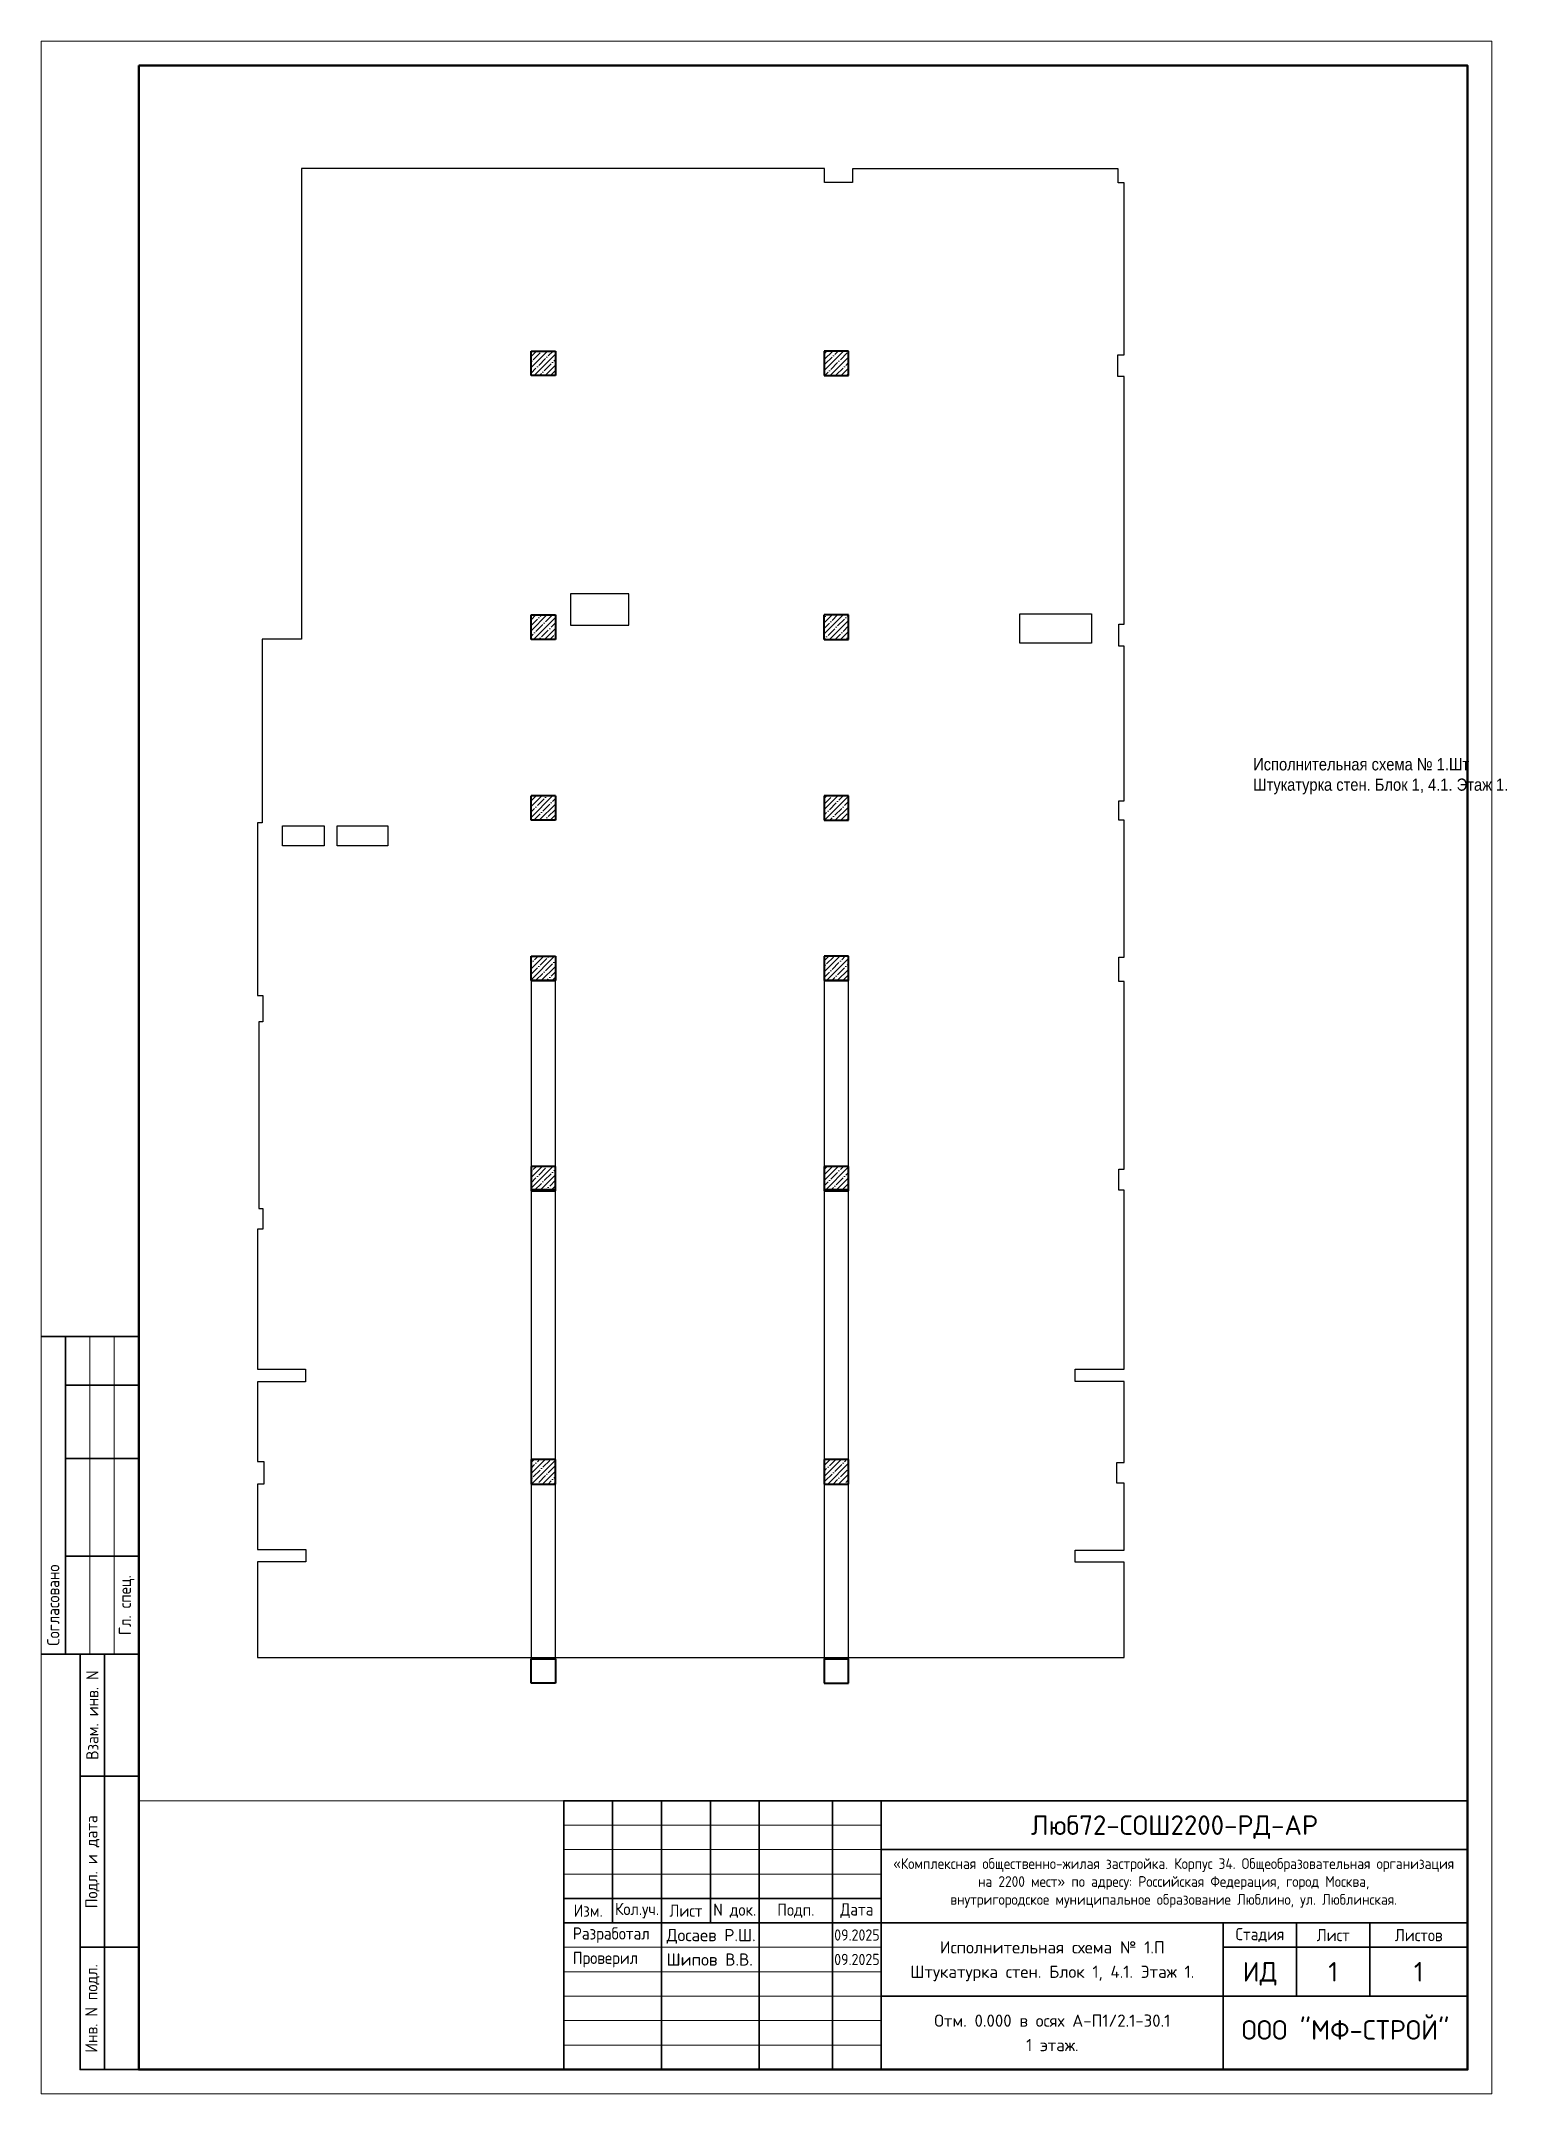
# Paper-space layout 'Потолок' of a CAD drawing. Header units: millimetres. Extents: x 487 to 787, y 194 to 614.
# The model-space entities are those that its viewports show. They can reach past a viewport. Long polylines and large blocks are cut down to what shows.
import ezdxf
from ezdxf.enums import TextEntityAlignment as Align

# ---------------------------------------------------------------- set-up
doc = ezdxf.new("R2018")
doc.units = ezdxf.units.MM
doc.linetypes.add('HIDDEN2', pattern=[4.7625, 3.175, -1.5875])
for name, color, linetype, lineweight in [('АР_Колонны', 70, 'Continuous', 30), ('АР_Стены ЖБ', 7, 'Continuous', 30), ('АР_Штриховка', 8, 'Continuous', 0), ('осново', 7, 'Continuous', 30)]:
    doc.layers.add(name, color=color, linetype=linetype, lineweight=lineweight)
doc.layers.add('ВЭ', color=7, linetype='Continuous', lineweight=15, plot=False)
doc.layers.add('КР_Балки-0.5', color=60, linetype='Continuous', lineweight=50, plot=False)
doc.styles.get("Standard").update_dxf_attribs({"font": 'arial.ttf'})
doc.styles.add('СПДС', font='isocpeur.ttf', dxfattribs={"width": 0.9})
pattern_1 = [(45, (437793.17, 41045.36), (-112.2532, 112.2532), []), (45, (437905.43, 41045.36), (-112.2532, 112.2532), [198.4375, -39.6875, 0, -39.6875])]
pattern_2 = [(45, (437793.17, 40325.36), (-112.2532, 112.2532), []), (45, (437905.43, 40325.36), (-112.2532, 112.2532), [198.4375, -39.6875, 0, -39.6875])]

# ---------------------------------------------------------------- blocks, each defined once
blk = doc.blocks.new('*U280')
at = {"lineweight": 0}
blk.add_lwpolyline([(-292, -5), (5, -5), (5, 415), (-292, 415)], close=True, dxfattribs=at)
at = {"color": 0, "linetype": 'Continuous', "lineweight": 50}
blk.add_lwpolyline([(-272, 410), (0, 410), (0, 0), (-272, 0)], close=True, dxfattribs=at)
at = {"lineweight": 35}
for points in [[(-272, 150), (-292, 150)], [(-287, 85), (-287, 150)], [(-272, 140), (-287, 140)], [(-272, 125), (-287, 125)], [(-272, 105), (-287, 105)], [(-272, 85), (-292, 85)], [(-272, 85), (-284, 85), (-284, 0), (-272, 0)], [(-279, 0), (-279, 85)], [(-272, 60), (-284, 60)], [(-175, 55), (-175, 30)], [(-165, 55), (-165, 0)], [(-155, 55), (-155, 30)], [(-145, 55), (-145, 0)], [(-130, 55), (-130, 0)], [(-120, 55), (-120, 0)], [(-120, 45), (0, 45)], [(-185, 35), (-120, 35)], [(-185, 30), (0, 30)], [(-50, 30), (-50, 0)], [(-35, 30), (-35, 15)], [(-20, 30), (-20, 15)], [(-272, 25), (-284, 25)], [(-50, 25), (0, 25)], [(-120, 15), (0, 15)]]:
    blk.add_lwpolyline(points, dxfattribs=at)
at = {"lineweight": 18}
for points in [[(-282, 85), (-282, 150)], [(-277, 85), (-277, 150)], [(-185, 50), (-120, 50)], [(-185, 45), (-120, 45)], [(-185, 40), (-120, 40)], [(-185, 25), (-120, 25)], [(-185, 20), (-120, 20)], [(-185, 15), (-120, 15)], [(-185, 10), (-120, 10)], [(-185, 5), (-120, 5)]]:
    blk.add_lwpolyline(points, dxfattribs=at)
at = {"lineweight": 35}
blk.add_lwpolyline([(-185, 0), (0, 0), (0, 55), (-185, 55)], close=True, dxfattribs=at)
at = {"lineweight": 0}
blk.add_lwpolyline([(0, -5), (5, -5), (5, 0)], dxfattribs=at)
at = {"lineweight": -2, "char_height": 2.5, "attachment_point": 5, "rotation": 90, "style": 'СПДС'}
for s, insert, width in [('Согласовано', (-289.5, 95), 19.9913), ('Гл. спец.', (-274.5, 95), 19.9913), ('Взам. инв. N', (-281.5, 72.5), 24.9913), ('Подл. и дата', (-281.5, 42.5), 34.9913), ('Инв. N подл.', (-281.5, 12.5), 24.9913)]:
    blk.add_mtext(s, dxfattribs=dict(at, insert=insert, width=width))
at = {"insert": (-119.31, 43.23), "char_height": 2.2, "attachment_point": 1, "style": 'СПДС'}
blk.add_mtext_dynamic_manual_height_columns('\\pxqc;«Комплексная общественно-жилая застройка. Корпус 34. Общеобразовательная организация на 2200 мест» по адресу: Российская Федерация, город Москва, \\Pвнутригородское муниципальное образование Люблино, ул. Люблинская.', width=118.2929, gutter_width=0, heights=[12.75], dxfattribs=at)
at = {"lineweight": -2, "char_height": 2.5, "style": 'СПДС'}
for s, insert, width, attachment_point in [('Изм.', (-180, 32.5), 10, 5), ('Кол.уч.', (-170, 32.5), 10, 5), ('Лист', (-160, 32.5), 10, 5), ('N док.', (-150, 32.5), 10, 5), ('Подп.', (-137.5, 32.5), 15, 5), ('Дата', (-125, 32.5), 10, 5), ('Разработал', (-183.15, 27.5), 17.9525, 4), ('Стадия', (-42.5, 27.5), 15, 5), ('Лист', (-27.5, 27.5), 15, 5), ('Листов', (-10, 27.5), 20, 5), ('Проверил', (-183.15, 22.5), 17.9525, 4)]:
    blk.add_mtext(s, dxfattribs=dict(at, insert=insert, width=width, attachment_point=attachment_point))
at = {"lineweight": 30, "width": 0.9, "flags": 104}
blk.add_attdef('ШАПКА', text='', height=3, dxfattribs=at).set_placement((-135, 281), align=Align.MIDDLE_CENTER)
at = {"style": 'СПДС'}
for tag, height, p in [('ШИФР_ПРОЕКТА', 4, (-60, 50)), ('НАИМЕНОВАНИЕ_ОБЪЕКТА', 2.5, (-85, 25)), ('НАИМЕНОВАНИЕ_ОБЪЕКТА2', 2.5, (-85, 20)), ('СТАДИЯ', 4, (-42.5, 20)), ('ЛИСТ_первый', 4, (-27.5, 20)), ('ЛИСТОВ', 4, (-10, 20)), ('НАИМЕНОВАНИЕ_ЧЕРТЕЖА1', 2.5, (-85, 10)), ('ОРГАНИЗАЦИЯ_РАЗРАБОТЧИК1', 4, (-25, 8.09)), ('НАИМЕНОВАНИЕ_ЧЕРТЕЖА2', 2.5, (-85, 5))]:
    blk.add_attdef(tag, text='', height=height, dxfattribs=at).set_placement(p, align=Align.MIDDLE_CENTER)
for tag, p in [('РАЗРАБОТЧИК', (-163.97, 27.5)), ('РУК.ГРУППЫ', (-163.97, 22.5))]:
    blk.add_attdef(tag, text='', height=2.5, dxfattribs=at).set_placement(p, align=Align.MIDDLE_LEFT)
at = {"style": 'СПДС', "width": 0.9}
for p in [(-129.65, 26.37), (-129.65, 21.37)]:
    blk.add_attdef('ДАТА', p, '', height=2.3, dxfattribs=at)

msp = doc.modelspace()

# ---------------------------------------------------------------- hatches: boundary and pattern name
at = {"layer": 'АР_Штриховка', "linetype": 'Continuous', "lineweight": 5, "true_color": 0x000000}
h = msp.add_hatch(dxfattribs=at)
h.set_pattern_fill('ANSI35', color=18, scale=25, style=0)
h.set_pattern_definition(pattern_2)
h.paths.add_polyline_path([(471643, 136875), (471643, 136375), (471143, 136375), (471143, 136875)], flags=0)
h = msp.add_hatch(dxfattribs=at)
h.set_pattern_fill('ANSI35', color=18, scale=25, style=0)
h.set_pattern_definition(pattern_2)
h.paths.add_polyline_path([(477143, 136375), (477643, 136375), (477643, 136875), (477143, 136875)], flags=0)
h = msp.add_hatch(dxfattribs=at)
h.set_pattern_fill('ANSI35', color=18, scale=25, style=0)
h.set_pattern_definition(pattern_2)
h.paths.add_polyline_path([(471643, 131475), (471643, 130975), (471143, 130975), (471143, 131475)], flags=0)
h = msp.add_hatch(dxfattribs=at)
h.set_pattern_fill('ANSI35', color=18, scale=25, style=0)
h.set_pattern_definition(pattern_2)
h.paths.add_polyline_path([(477143, 130975), (477643, 130975), (477643, 131475), (477143, 131475)], flags=0)
h = msp.add_hatch(dxfattribs=at)
h.set_pattern_fill('ANSI35', color=18, scale=25, style=0)
h.set_pattern_definition(pattern_2)
h.paths.add_polyline_path([(471643, 127775), (471643, 127275), (471143, 127275), (471143, 127775)], flags=0)
h = msp.add_hatch(dxfattribs=at)
h.set_pattern_fill('ANSI35', color=18, scale=25, style=0)
h.set_pattern_definition(pattern_2)
h.paths.add_polyline_path([(477143, 127275), (477643, 127275), (477643, 127775), (477143, 127775)], flags=0)
h = msp.add_hatch(dxfattribs=at)
h.set_pattern_fill('ANSI35', color=18, scale=25, style=0)
h.set_pattern_definition(pattern_1)
h.paths.add_polyline_path([(471643, 124495), (471643, 123995), (471143, 123995), (471143, 124495)], flags=0)
h = msp.add_hatch(dxfattribs=at)
h.set_pattern_fill('ANSI35', color=18, scale=25, style=0)
h.set_pattern_definition(pattern_1)
h.paths.add_polyline_path([(477143, 123995), (477643, 123995), (477643, 124495), (477143, 124495)], flags=0)
h = msp.add_hatch(dxfattribs=at)
h.set_pattern_fill('ANSI35', color=18, scale=25, style=0)
h.set_pattern_definition(pattern_1)
h.paths.add_polyline_path([(471143, 119695), (471643, 119695), (471643, 120195), (471143, 120195)], flags=0)
h = msp.add_hatch(dxfattribs=at)
h.set_pattern_fill('ANSI35', color=18, scale=25, style=0)
h.set_pattern_definition(pattern_1)
h.paths.add_polyline_path([(477143, 119695), (477643, 119695), (477643, 120195), (477143, 120195)], flags=0)
h = msp.add_hatch(dxfattribs=at)
h.set_pattern_fill('ANSI35', color=18, scale=25, style=0)
h.set_pattern_definition(pattern_1)
h.paths.add_polyline_path([(471143, 113695), (471643, 113695), (471643, 114195), (471143, 114195)], flags=0)
h = msp.add_hatch(dxfattribs=at)
h.set_pattern_fill('ANSI35', color=18, scale=25, style=0)
h.set_pattern_definition(pattern_1)
h.paths.add_polyline_path([(477143, 113695), (477643, 113695), (477643, 114195), (477143, 114195)], flags=0)

# ---------------------------------------------------------------- linework, layer by layer
at = {"layer": 'АР_Колонны', "color": 18, "linetype": 'HIDDEN2', "lineweight": 25, "true_color": 0x000000}
for p, q in [((471143, 136875), (471643, 136875)), ((471143, 136375), (471143, 136875)), ((471643, 136875), (471643, 136375)), ((477143, 136875), (477643, 136875)), ((477143, 136375), (477143, 136875)), ((477643, 136875), (477643, 136375)), ((471643, 136375), (471143, 136375)), ((477643, 136375), (477143, 136375)), ((471143, 131475), (471643, 131475)), ((471143, 130975), (471143, 131475)), ((471643, 131475), (471643, 130975)), ((477143, 131475), (477643, 131475)), ((477143, 131475), (477143, 130975)), ((477643, 131475), (477643, 130975)), ((471643, 130975), (471143, 130975)), ((477643, 130975), (477143, 130975)), ((471143, 127275), (471143, 127775)), ((471643, 127775), (471143, 127775)), ((471643, 127775), (471643, 127275)), ((477143, 127275), (477143, 127775)), ((477643, 127775), (477143, 127775)), ((477643, 127775), (477643, 127275)), ((471643, 127275), (471143, 127275)), ((477643, 127275), (477143, 127275)), ((471143, 124495), (471643, 124495)), ((471143, 123995), (471143, 124495)), ((471643, 124495), (471643, 123995)), ((477143, 124495), (477643, 124495)), ((477143, 123995), (477143, 124495)), ((477643, 124495), (477643, 123995)), ((471643, 123995), (471143, 123995)), ((477643, 123995), (477143, 123995)), ((471143, 120195), (471643, 120195)), ((471143, 119695), (471143, 120195)), ((471643, 120195), (471643, 119695)), ((477143, 120195), (477643, 120195)), ((477143, 119695), (477143, 120195)), ((477643, 120195), (477643, 119695)), ((471643, 119695), (471143, 119695)), ((477643, 119695), (477143, 119695)), ((471143, 114195), (471643, 114195)), ((471143, 113695), (471143, 114195)), ((471643, 114195), (471643, 113695)), ((477143, 114195), (477643, 114195)), ((477143, 113695), (477143, 114195)), ((477643, 114195), (477643, 113695)), ((471643, 113695), (471143, 113695)), ((477643, 113695), (477143, 113695)), ((471143, 110120), (471643, 110120)), ((471143, 109620), (471143, 110120)), ((471643, 110120), (471643, 109620)), ((477143, 110120), (477643, 110120)), ((477143, 109620), (477143, 110120)), ((477643, 110120), (477643, 109620)), ((471643, 109620), (471143, 109620)), ((477643, 109620), (477143, 109620))]:
    msp.add_line(p, q, dxfattribs=at)
at = {"layer": 'АР_Колонны', "color": 18, "linetype": 'Continuous', "lineweight": 30, "true_color": 0x000000}
for p, q in [((471143, 136875), (471143, 136375)), ((471643, 136875), (471143, 136875)), ((471643, 136375), (471643, 136875)), ((477643, 136875), (477143, 136875)), ((477143, 136875), (477143, 136375)), ((477643, 136375), (477643, 136875)), ((471143, 136375), (471643, 136375)), ((477143, 136375), (477643, 136375)), ((471143, 131475), (471143, 130975)), ((471643, 131475), (471143, 131475)), ((471643, 130975), (471643, 131475)), ((477643, 131475), (477143, 131475)), ((477143, 130975), (477143, 131475)), ((477643, 130975), (477643, 131475)), ((471143, 130975), (471643, 130975)), ((477143, 130975), (477643, 130975)), ((471143, 127775), (471143, 127275)), ((471143, 127775), (471643, 127775)), ((471643, 127275), (471643, 127775)), ((477143, 127775), (477143, 127275)), ((477143, 127775), (477643, 127775)), ((477643, 127275), (477643, 127775)), ((471143, 127275), (471643, 127275)), ((477143, 127275), (477643, 127275)), ((471143, 124495), (471143, 123995)), ((471643, 124495), (471143, 124495)), ((471643, 123995), (471643, 124495)), ((477643, 124495), (477143, 124495)), ((477143, 124495), (477143, 123995)), ((477643, 123995), (477643, 124495)), ((471143, 123995), (471643, 123995)), ((477143, 123995), (477643, 123995)), ((471643, 120195), (471143, 120195)), ((471143, 120195), (471143, 119695)), ((471643, 119695), (471643, 120195)), ((477643, 120195), (477143, 120195)), ((477143, 120195), (477143, 119695)), ((477643, 119695), (477643, 120195)), ((471143, 119695), (471643, 119695)), ((477143, 119695), (477643, 119695)), ((471643, 114195), (471143, 114195)), ((471143, 114195), (471143, 113695)), ((471643, 113695), (471643, 114195)), ((477643, 114195), (477143, 114195)), ((477143, 114195), (477143, 113695)), ((477643, 113695), (477643, 114195)), ((471143, 113695), (471643, 113695)), ((477143, 113695), (477643, 113695)), ((471143, 110120), (471143, 109620)), ((471643, 110120), (471143, 110120)), ((471643, 109620), (471643, 110120)), ((477643, 110120), (477143, 110120)), ((477143, 110120), (477143, 109620)), ((477643, 109620), (477643, 110120)), ((471143, 109620), (471643, 109620)), ((477143, 109620), (477643, 109620))]:
    msp.add_line(p, q, dxfattribs=at)
at = {"layer": 'АР_Стены ЖБ', "color": 18, "linetype": 'Continuous', "lineweight": 40, "true_color": 0x000000}
for p, q in [((471143, 136375), (471143, 136875)), ((471143, 136875), (471643, 136875)), ((471643, 136875), (471643, 136375)), ((477643, 136875), (477143, 136875)), ((477143, 136875), (477143, 136375)), ((477643, 136375), (477643, 136875)), ((471643, 136375), (471143, 136375)), ((477143, 136375), (477643, 136375)), ((471143, 130975), (471143, 131475)), ((471143, 131475), (471643, 131475)), ((471643, 131475), (471643, 130975)), ((477643, 131475), (477143, 131475)), ((477143, 130975), (477143, 131475)), ((477643, 130975), (477643, 131475)), ((471643, 130975), (471143, 130975)), ((477143, 130975), (477643, 130975)), ((471143, 127275), (471143, 127775)), ((471643, 127775), (471143, 127775)), ((471643, 127775), (471643, 127275)), ((477143, 127775), (477143, 127275)), ((477643, 127775), (477143, 127775)), ((477643, 127275), (477643, 127775)), ((471643, 127275), (471143, 127275)), ((477143, 127275), (477643, 127275)), ((471143, 123995), (471143, 124495)), ((471143, 124495), (471643, 124495)), ((471643, 124495), (471643, 123995)), ((477643, 124495), (477143, 124495)), ((477143, 124495), (477143, 123995)), ((477643, 123995), (477643, 124495)), ((471643, 123995), (471143, 123995)), ((477143, 123995), (477643, 123995)), ((471643, 120195), (471143, 120195)), ((471143, 120195), (471143, 119695)), ((471643, 119695), (471643, 120195)), ((477643, 120195), (477143, 120195)), ((477143, 120195), (477143, 119695)), ((477643, 119695), (477643, 120195)), ((471143, 119695), (471643, 119695)), ((477143, 119695), (477643, 119695)), ((471643, 114195), (471143, 114195)), ((471143, 114195), (471143, 113695)), ((471643, 113695), (471643, 114195)), ((477643, 114195), (477143, 114195)), ((477143, 114195), (477143, 113695)), ((477643, 113695), (477643, 114195)), ((471143, 113695), (471643, 113695)), ((477143, 113695), (477643, 113695)), ((471143, 109620), (471143, 110120)), ((471143, 110120), (471643, 110120)), ((471643, 110120), (471643, 109620)), ((477643, 110120), (477143, 110120)), ((477143, 110120), (477143, 109620)), ((477643, 109620), (477643, 110120)), ((471643, 109620), (471143, 109620)), ((477143, 109620), (477643, 109620))]:
    msp.add_line(p, q, dxfattribs=at)
at = {"layer": 'КР_Балки-0.5', "color": 18, "ltscale": 200, "true_color": 0x000000}
for p, q in [((471143, 123995), (471643, 123995)), ((471143, 123995), (471643, 123995)), ((477143, 123995), (477643, 123995)), ((477143, 123995), (477643, 123995)), ((471643, 110120), (471143, 110120)), ((471643, 110120), (471143, 110120)), ((477643, 110120), (477143, 110120)), ((477643, 110120), (477143, 110120))]:
    msp.add_line(p, q, dxfattribs=at)
at = {"layer": 'осново'}
for points in [[(483283, 110145), (483283, 112095), (482283, 112095), (482283, 112345), (483283, 112345), (483283, 113715), (483133, 113715), (483133, 114135), (483283, 114135), (483283, 115795), (482283, 115795), (482283, 116045), (483283, 116045), (483283, 119705), (483173, 119705), (483173, 120135), (483283, 120135), (483283, 123975), (483173, 123975), (483173, 124475), (483283, 124475), (483283, 127275), (483173, 127275), (483173, 127675), (483283, 127675), (483283, 130835), (483173, 130835), (483173, 131285), (483283, 131285), (483283, 136355), (483153, 136355), (483153, 136795), (483283, 136795), (483283, 140315), (483163, 140315), (483163, 140605), (477723, 140605), (477723, 140325), (477153, 140325), (477153, 140610), (466443, 140610), (466443, 130980), (465643, 130980), (465643, 127220), (465543, 127220), (465543, 123690), (465653, 123690), (465653, 123150), (465573, 123150), (465573, 119330), (465653, 119330), (465653, 118910), (465543, 118910), (465543, 116045), (466528, 116045), (466528, 115785), (465543, 115785), (465543, 114155), (465673, 114155), (465673, 113695), (465543, 113695), (465543, 112355), (466533, 112355), (466533, 112105), (465543, 112105), (465543, 110145)], [(465543, 110145), (483283, 110145)]]:
    msp.add_lwpolyline(points, dxfattribs=at)
for points in [[(471952, 131270), (473146, 131270), (473146, 131909), (471952, 131909)], [(482618, 130901), (481146, 130901), (481146, 131498), (482618, 131498)], [(466059, 127158), (466906, 127158), (466906, 126754), (466059, 126754)], [(467175, 127158), (468215, 127158), (468215, 126754), (467175, 126754)], [(471143, 120195), (471643, 120195), (471643, 123995), (471143, 123995)], [(477143, 120195), (477643, 120195), (477643, 123995), (477143, 123995)], [(471143, 114195), (471643, 114195), (471643, 119722), (471143, 119722)], [(477143, 114195), (477643, 114195), (477643, 119722), (477143, 119722)], [(471143, 110120), (471643, 110120), (471643, 113695), (471143, 113695)], [(477143, 110120), (477643, 110120), (477643, 113695), (477143, 113695)]]:
    msp.add_lwpolyline(points, close=True, dxfattribs=at)

psp = doc.layouts.new('Потолок')

# ---------------------------------------------------------------- block references
ref = psp.add_blockref('*U280', (779.38, 198.66))
ref.add_attrib('СТАДИЯ', 'ИД', dxfattribs={"height": 4, "style": 'СПДС'}).set_placement((736.88, 218.66), align=Align.MIDDLE_CENTER)
ref.add_attrib('ЛИСТ_первый', '1', dxfattribs={"height": 4, "style": 'СПДС'}).set_placement((751.88, 218.66), align=Align.MIDDLE_CENTER)
ref.add_attrib('ЛИСТОВ', '1', dxfattribs={"height": 4, "style": 'СПДС'}).set_placement((769.38, 218.66), align=Align.MIDDLE_CENTER)
ref.add_attrib('ШИФР_ПРОЕКТА', 'Люб72-СОШ2200-РД-АР', dxfattribs={"height": 4, "style": 'СПДС'}).set_placement((719.38, 248.66), align=Align.MIDDLE_CENTER)
ref.add_attrib('НАИМЕНОВАНИЕ_ОБЪЕКТА', 'Исполнительная схема № 1.П', dxfattribs={"height": 2.5, "style": 'СПДС'}).set_placement((694.38, 223.66), align=Align.MIDDLE_CENTER)
ref.add_attrib('НАИМЕНОВАНИЕ_ОБЪЕКТА2', 'Штукатурка стен. Блок 1, 4.1. Этаж 1.', dxfattribs={"height": 2.5, "style": 'СПДС'}).set_placement((694.38, 218.66), align=Align.MIDDLE_CENTER)
ref.add_attrib('НАИМЕНОВАНИЕ_ЧЕРТЕЖА1', 'Отм. 0.000 в осях А-П1/2.1-30.1', dxfattribs={"height": 2.5, "style": 'СПДС'}).set_placement((694.38, 208.66), align=Align.MIDDLE_CENTER)
ref.add_attrib('НАИМЕНОВАНИЕ_ЧЕРТЕЖА2', '1 этаж.', dxfattribs={"height": 2.5, "style": 'СПДС'}).set_placement((694.38, 203.66), align=Align.MIDDLE_CENTER)
ref.add_attrib('ОРГАНИЗАЦИЯ_РАЗРАБОТЧИК1', 'ООО "МФ-СТРОЙ"', dxfattribs={"height": 4, "style": 'СПДС'}).set_placement((754.38, 206.76), align=Align.MIDDLE_CENTER)
ref.add_attrib('РАЗРАБОТЧИК', 'Досаев Р.Ш.', dxfattribs={"height": 2.5, "style": 'СПДС'}).set_placement((615.41, 226.16), align=Align.MIDDLE_LEFT)
ref.add_attrib('РУК.ГРУППЫ', 'Шипов В.В.', dxfattribs={"height": 2.5, "style": 'СПДС'}).set_placement((615.41, 221.16), align=Align.MIDDLE_LEFT)
ref.add_attrib('ДАТА', '09.2025', (649.73, 225.03), dxfattribs={"height": 2.3, "style": 'СПДС', "width": 0.9})
ref.add_attrib('ДАТА', '09.2025', (649.73, 220.03), dxfattribs={"height": 2.3, "style": 'СПДС', "width": 0.9})
lines = psp.add_mtext('\\W0.9000;Исполнительная схема № 1.Шт\\PШтукатурка стен. Блок 1, 4.1. Этаж 1.', dxfattribs={"insert": (735.49, 466.95), "char_height": 2.5, "attachment_point": 1})
ref.add_attrib('ШАПКА', '', (735.49, 466.95), dxfattribs={"flags": 104}).embed_mtext(lines)

# ---------------------------------------------------------------- viewports
at = {"layer": 'ВЭ'}
psp.add_viewport(center=(643.38, 431.16), size=(272, 355), view_center_point=(476713.63, 124966.75), view_height=35500.003, dxfattribs=at)

doc.saveas('drawing.dxf')
